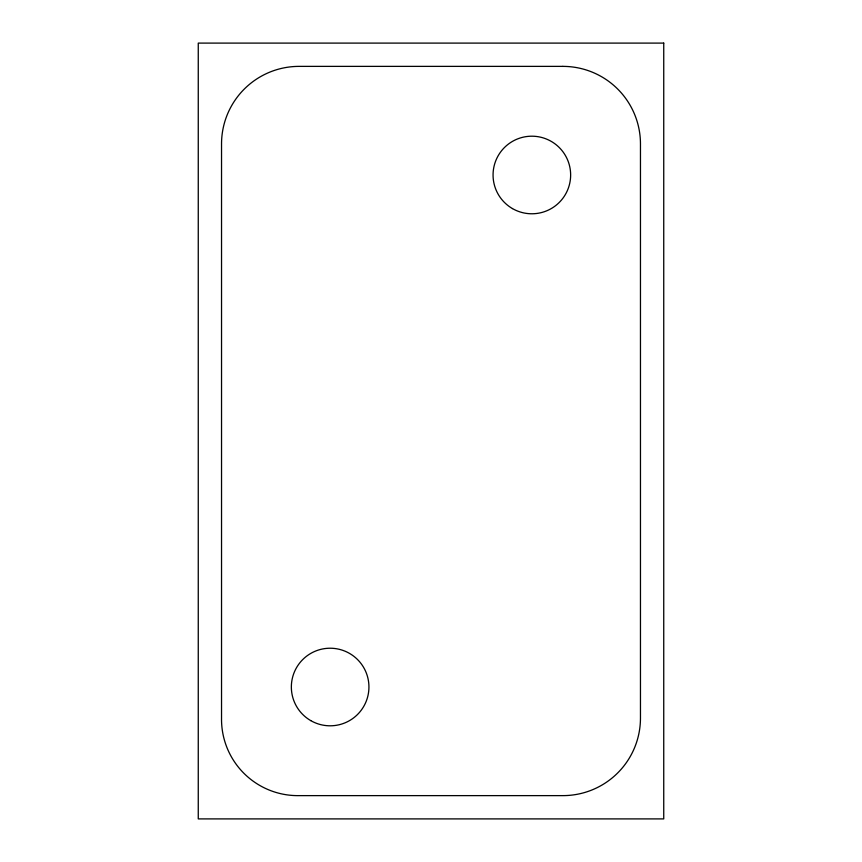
<?xml version="1.0" encoding="UTF-8"?>
<svg xmlns="http://www.w3.org/2000/svg" width="862" height="862" viewBox="0 0 862 862"><rect width="100%" height="100%" fill="white"/><g stroke="black" fill="none" stroke-linecap="round" stroke-linejoin="round"><path stroke-width="1.29" d="M663.74 43.1L198.26 43.1L198.26 818.9L663.74 818.9L663.74 43.1M562.886 66.374L299.114 66.374A77.58 77.58 0 0 0 221.534 143.954L221.534 718.046A76.341 76.341 0 0 0 299.114 795.626L562.886 795.626A77.58 77.58 0 0 0 640.466 718.046L640.466 143.954A77.58 77.58 0 0 0 562.886 66.374M310.751 720.61A38.79 38.79 0 0 0 368.936 687.014A38.79 38.79 0 0 0 310.751 653.418A38.79 38.79 0 0 0 310.751 720.61M512.459 208.582A38.79 38.79 0 0 0 570.644 174.986A38.79 38.79 0 0 0 512.459 141.39A38.79 38.79 0 0 0 512.459 208.582"/></g></svg>
